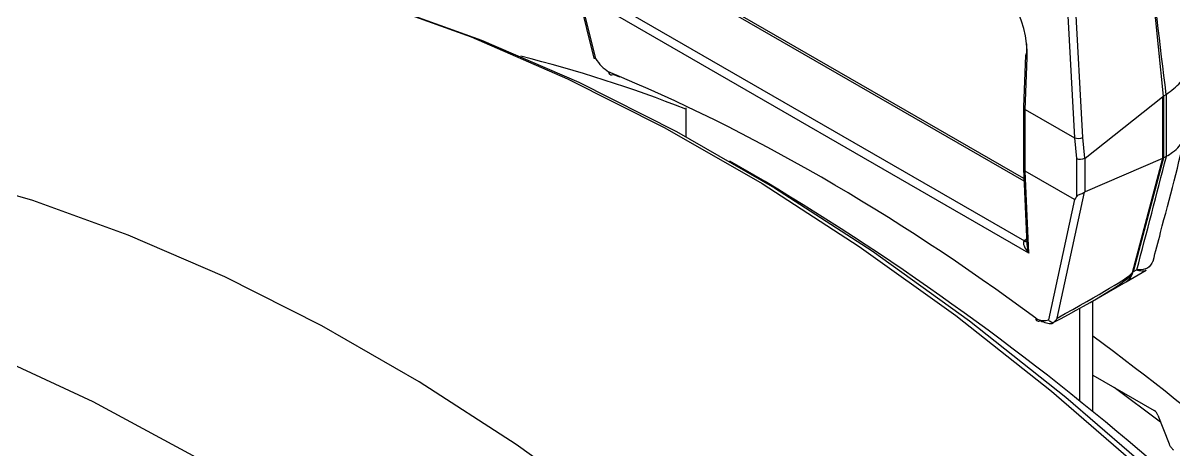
# Model space of a CAD drawing. Extents: x 7 to 135, y 3 to 97.
# Drawn here: x 96.088 to 97.988, y 79.166 to 79.87 of the extents above; entities that cross this region are included whole.
import ezdxf

# ---------------------------------------------------------------- set-up
doc = ezdxf.new("R2010")
doc.units = 0
doc.header["$MEASUREMENT"] = 0
doc.layers.add('OBJECT', color=7, linetype='CONTINUOUS')

msp = doc.modelspace()

# ---------------------------------------------------------------- linework, layer by layer
at = {"layer": 'OBJECT'}
for p, q in [((96.9613, 80.0878), (97.0306, 79.8116)), ((96.9676, 80.0713), (97.0329, 79.811)), ((97.8038, 80.0432), (97.8235, 79.6804)), ((97.8372, 79.6811), (97.8175, 80.0436)), ((97.9445, 79.9994), (97.9698, 79.7492)), ((97.7403, 79.609), (97.1681, 79.9385)), ((97.7401, 79.6133), (97.1737, 79.9394)), ((97.0763, 79.8931), (97.7408, 79.5105)), ((97.7484, 79.4901), (97.0558, 79.8889)), ((97.7426, 79.8163), (97.7393, 79.7314)), ((97.7422, 79.7273), (97.7456, 79.8123)), ((97.0731, 79.7802), (97.0624, 79.7847)), ((97.8409, 79.6469), (97.9687, 79.7482)), ((97.9687, 79.7482), (97.9688, 79.6465)), ((97.971, 79.7497), (97.9746, 79.7518)), ((97.9711, 79.6476), (97.971, 79.7497)), ((97.9746, 79.7518), (97.9747, 79.6497)), ((97.1819, 79.7297), (97.182, 79.6827)), ((97.7393, 79.7313), (97.7394, 79.6293)), ((97.7422, 79.7273), (97.8235, 79.6805)), ((97.7423, 79.6252), (97.7422, 79.7273)), ((97.8235, 79.6805), (97.8269, 79.6465)), ((97.8407, 79.6468), (97.8372, 79.6811)), ((97.8269, 79.6465), (97.827, 79.5831)), ((97.841, 79.5916), (97.8409, 79.6469)), ((97.9688, 79.6465), (97.841, 79.5916)), ((97.9193, 79.4587), (97.9694, 79.6467)), ((97.9705, 79.6473), (97.9204, 79.4593)), ((97.9694, 79.6467), (97.9705, 79.6473)), ((97.9747, 79.6497), (97.9711, 79.6476)), ((97.3129, 79.6083), (97.2546, 79.6419)), ((97.7394, 79.6291), (97.745, 79.505)), ((97.8233, 79.5785), (97.7423, 79.6252)), ((97.7423, 79.6252), (97.7423, 79.6252)), ((97.7484, 79.4901), (97.7423, 79.6252)), ((97.7951, 79.3834), (97.8399, 79.591)), ((97.8233, 79.5785), (97.7806, 79.3805)), ((97.7446, 79.5136), (97.7408, 79.5105)), ((97.9089, 79.4433), (97.942, 79.4624)), ((97.9264, 79.4628), (97.9204, 79.4593)), ((97.8552, 79.4123), (97.9089, 79.4433)), ((97.8326, 79.2468), (97.8324, 79.3994)), ((97.8538, 79.2294), (97.8536, 79.4114)), ((97.8537, 79.2894), (97.9552, 79.2308)), ((97.9657, 79.2119), (97.8889, 79.2691)), ((97.9613, 79.2232), (97.9796, 79.176))]:
    msp.add_line(p, q, dxfattribs=at)
at = {"layer": 'OBJECT', "flags": 128}
for points in [[(95.9243, 80.0003), (96.0658, 80.0062), (96.2117, 79.9994), (96.3614, 79.9799), (96.5144, 79.9479), (96.67, 79.9034), (96.8278, 79.8466), (96.9871, 79.7778), (97.1473, 79.6971), (97.3079, 79.6049), (97.4681, 79.5015), (97.6275, 79.3873), (97.7854, 79.2627), (97.9413, 79.1283), (98.0945, 78.9844), (98.2445, 78.8317), (98.3907, 78.6707), (98.5326, 78.502)], [(96.669, 79.9038), (96.6862, 79.8983), (96.8451, 79.8413), (97.0055, 79.7721), (97.1668, 79.6909), (97.3285, 79.598), (97.4898, 79.4939), (97.6503, 79.3788), (97.8093, 79.2532), (97.9662, 79.1176), (98.1204, 78.9724), (98.2713, 78.8184), (98.4184, 78.656), (98.561, 78.4858)], [(97.9669, 78.1755), (97.825, 78.3441), (97.6788, 78.5051), (97.5288, 78.6578), (97.3756, 78.8017), (97.2198, 78.9361), (97.0618, 79.0607), (96.9024, 79.1749), (96.7422, 79.2783), (96.5816, 79.3705), (96.4214, 79.4512), (96.2621, 79.5201), (96.1043, 79.5769), (95.9487, 79.6214), (95.7957, 79.6534), (95.646, 79.6728), (95.5001, 79.6796), (95.3586, 79.6737)], [(94.9836, 79.4932), (95.1015, 79.5058), (95.2485, 79.5087), (95.4, 79.4981), (95.5554, 79.474), (95.7141, 79.4365), (95.8754, 79.3858), (96.0387, 79.3221), (96.2034, 79.2456), (96.3688, 79.1567), (96.5342, 79.0556), (96.699, 78.9429), (96.8624, 78.8189), (97.024, 78.6841), (97.1829, 78.5391), (97.3386, 78.3845), (97.4904, 78.2209), (97.6377, 78.0489), (97.7546, 77.9024)]]:
    msp.add_lwpolyline(points, dxfattribs=at)
at = {"layer": 'OBJECT'}
for centre, radius, start, end in [((96.3802, 77.6923), 2.1876, 68.5001, 75.9884), ((97.7468, 79.8158), 0.00424, 116.3122, 173.2963), ((97.7473, 79.8166), 0.00466, 183.5673, 248.3444), ((97.059, 79.7886), 0.00439, 174.2922, 232.5863), ((97.0605, 79.7896), 0.00588, 185.3188, 243.7628), ((97.0617, 79.7936), 0.01, 237.5959, 247.635), ((97.0598, 79.7893), 0.00532, 249.6403, 299.6718), ((94.9489, 75.6599), 4.602, 39.5189, 59.0904), ((97.7435, 79.5156), 0.00618, 240.3386, 281.9672), ((97.7439, 79.5165), 0.00672, 241.9181, 277.2787), ((97.8968, 79.4632), 0.0233, 301.1248, 344.1178), ((97.9285, 79.4755), 0.0208, 240.9626, 243.5438), ((97.9086, 79.4799), 0.0238, 296.8458, 299.9826), ((97.7634, 79.3823), 0.00373, 167.8952, 227.4563), ((97.7648, 79.383), 0.00501, 179.4785, 239.5297), ((97.7668, 79.3876), 0.01, 233.5904, 242.6789), ((97.7643, 79.3835), 0.00521, 247.0991, 304.5041), ((95.0481, 75.5511), 4.7255, 36.9575, 53.5801)]:
    msp.add_arc(centre, radius, start, end, dxfattribs=at)
for centre, major_axis, ratio, start_param, end_param in [((96.8639, 75.4231), (-1.6064, 16.5543), 0.094699, 4.967764, 4.983276), ((97.6497, 79.8666), (-0.0623, 0.1198), 0.608907, 3.95898, 5.52218), ((97.6568, 79.8703), (-0.0574, 0.1112), 0.60371, 3.960589, 4.106566), ((97.0546, 79.8277), (-0.0269, 0.0422), 0.545332, 1.617322, 2.279153), ((97.5384, 76.9307), (-1.8187, 2.8488), 0.545332, 5.326603, 5.622935), ((97.8852, 80.5977), (-0.0771, 0.8522), 0.108813, 3.212724, 3.225812), ((97.8852, 80.5971), (-0.0816, 0.8488), 0.104673, 3.176184, 3.189275), ((97.8889, 80.5992), (-0.0816, 0.8488), 0.104673, 3.189275, 3.192615), ((97.7493, 79.7311), (0.01, -0.00019), 0.559838, 3.130242, 3.937716), ((97.8306, 79.6843), (0.00997, 0.00078), 0.487373, 3.8901, 5.402182), ((97.814, 79.8488), (-0.0097, 0.1683), 0.040791, 3.114863, 3.121218), ((97.834, 79.6506), (0.01, 0.00051), 0.540253, 3.899409, 5.417846), ((97.8339, 79.7177), (-0.0064, 0.071), 0.108813, 3.186544, 3.212724), ((96.4441, 78.5517), (1.7623, 5.6349), 0.198534, 4.936474, 4.970165), ((97.8866, 79.3303), (0.0968, 0.3177), 0.221787, 0.178463, 0.18498), ((97.8866, 79.3305), (0.1007, 0.3202), 0.202086, 0.216782, 0.223293), ((97.8903, 79.3327), (0.1007, 0.3202), 0.202086, 0.212578, 0.216782), ((97.7494, 79.6295), (0.01, 0.00023), 0.5934, 3.12849, 3.913263), ((97.8341, 79.5653), (0.0081, 0.0265), 0.221787, 0.18498, 0.325582), ((97.8576, 79.7095), (0.0342, 0.131), 0.060142, 3.125135, 3.425804), ((97.7555, 79.4946), (-0.015, 0.0157), 0.380997, 0.01289, 1.496548), ((97.7413, 79.5028), (0.00386, 0.0093), 0.470895, 0.810761, 0.864841), ((97.7555, 79.4946), (-0.0071, 0.0202), 0.382644, 0.90152, 1.660216), ((97.4767, 79.2631), (0.4436, 0.1982), 0.068032, 5.453852, 6.175517), ((97.4961, 79.2443), (0.4232, 0.2149), 0.033345, 5.480017, 6.200682), ((97.4961, 79.2443), (0.4232, 0.2149), 0.033345, 6.200682, 6.253346), ((97.4767, 79.2631), (0.4436, 0.1982), 0.068032, 6.175517, 6.228181), ((97.7559, 79.4238), (-0.0269, 0.0422), 0.545332, 2.387192, 3.049024), ((97.763, 79.4283), (-0.0319, 0.0508), 0.55077, 2.390876, 2.871525), ((97.9552, 79.2227), (-0.005, 0.00866), 0.577456, 4.450948, 5.497929)]:
    msp.add_ellipse(centre, major_axis=major_axis, ratio=ratio, start_param=start_param, end_param=end_param, dxfattribs=at)
for points, knots in [([(98.0095, 79.8059), (98.0009, 79.8763), (97.9866, 79.9933), (97.9719, 80.1101), (97.966, 80.1567)], [0, 0, 0, 0, 0.60082, 1, 1, 1, 1]), ([(97.0329, 79.811), (97.0329, 79.811), (97.0325, 79.811), (97.0316, 79.8109), (97.0307, 79.8111), (97.0308, 79.8115), (97.0308, 79.8116)], [0, 0, 0, 0, 0.024868, 0.292787, 0.805619, 1, 1, 1, 1]), ([(97.9749, 79.752), (97.9833, 79.7583), (98.0002, 79.7708), (98.0108, 79.7902), (98.0086, 79.8017), (98.0078, 79.8057)], [0, 0, 0, 0, 0.395801, 0.791599, 1, 1, 1, 1]), ([(97.9751, 79.6499), (97.9786, 79.6521), (97.9911, 79.6598), (98.0064, 79.6768), (98.0086, 79.6929), (98.0096, 79.7007)], [0, 0, 0, 0, 0.1657405, 0.5971787, 1, 1, 1, 1]), ([(97.9532, 79.4771), (97.9574, 79.4929), (97.9765, 79.5654), (97.9951, 79.6376), (98.0097, 79.694)], [0, 0, 0, 0, 0.218127, 1, 1, 1, 1]), ([(97.827, 79.5831), (97.8276, 79.5841), (97.8286, 79.5856), (97.8316, 79.587), (97.8348, 79.5881), (97.8377, 79.5894), (97.8393, 79.5905), (97.8399, 79.591)], [0, 0, 0, 0, 0.281503, 0.477149, 0.672463, 0.878462, 1, 1, 1, 1]), ([(97.953, 79.4772), (97.9507, 79.4727), (97.9461, 79.4642), (97.9341, 79.4627), (97.9271, 79.4627), (97.9265, 79.4628), (97.9264, 79.4628)], [0, 0, 0, 0, 0.500118, 0.957049, 0.994836, 1, 1, 1, 1]), ([(97.9264, 79.4628), (97.9265, 79.4627), (97.9271, 79.4626), (97.9289, 79.4621), (97.9345, 79.4612), (97.9401, 79.4601), (97.9415, 79.4627), (97.9417, 79.4631)], [0, 0, 0, 0, 0.008512, 0.081323, 0.261629, 0.887199, 1, 1, 1, 1]), ([(97.7806, 79.3805), (97.7806, 79.3804), (97.781, 79.3799), (97.7823, 79.3786), (97.7847, 79.377), (97.7872, 79.3761), (97.7885, 79.376), (97.7888, 79.3759)], [0, 0, 0, 0, 0.017181, 0.202287, 0.556603, 0.898381, 1, 1, 1, 1]), ([(97.7888, 79.3759), (97.791, 79.3782), (97.7933, 79.3805), (97.7951, 79.3833), (97.7951, 79.3834)], [0, 0, 0, 0, 0.980027, 1, 1, 1, 1]), ([(97.7863, 79.3747), (97.7863, 79.3747), (97.7872, 79.3743), (97.7882, 79.3744), (97.7887, 79.3756), (97.7888, 79.3759)], [0, 0, 0, 0, 0.021182, 0.71712, 1, 1, 1, 1]), ([(97.9796, 79.176), (97.9798, 79.1755), (97.9802, 79.1745), (97.981, 79.1729), (97.9819, 79.1714), (97.9829, 79.17), (97.984, 79.1687), (97.9853, 79.1673), (97.9862, 79.1665), (97.9868, 79.166)], [0, 0, 0, 0, 0.134561, 0.269121, 0.403682, 0.538242, 0.672803, 0.807363, 1, 1, 1, 1])]:
    msp.add_open_spline(points, degree=3, knots=knots, dxfattribs=at)

doc.saveas('drawing.dxf')
